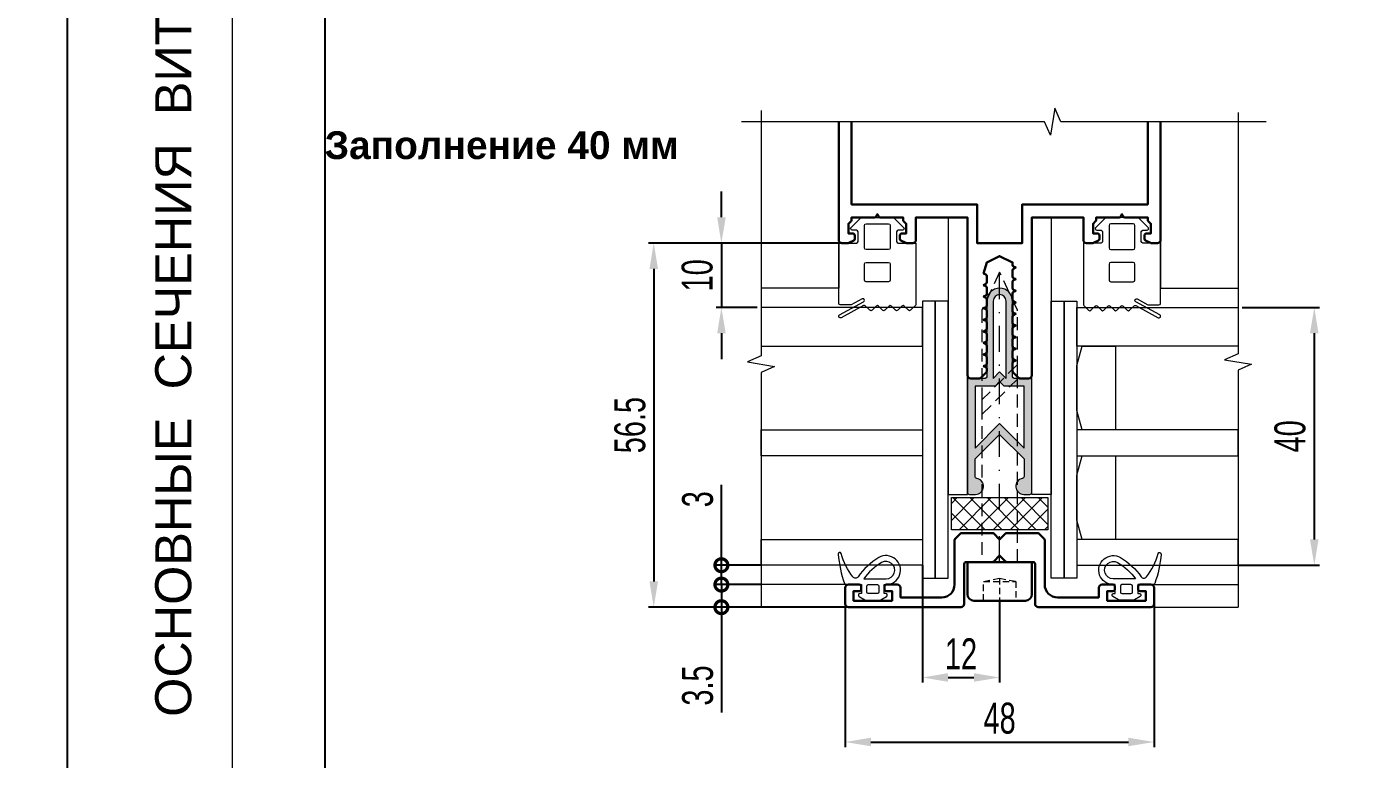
# Model space of a CAD drawing. Extents: x -37 to 8820, y -336 to 478.
# Drawn here: x 7766 to 7894.6, y 140.9 to 212 of the extents above; entities that cross this region are included whole.
import ezdxf
from ezdxf.enums import TextEntityAlignment as Align

# ---------------------------------------------------------------- set-up
doc = ezdxf.new("R2010")
doc.units = 0
doc.header["$LTSCALE"] = 5
doc.linetypes.add('DASHDOT', pattern=[1, 0.5, -0.25, 0, -0.25])
doc.linetypes.add('HIDDEN', pattern=[0.375, 0.25, -0.125])
doc.layers.get('0').update_dxf_attribs({"linetype": 'CONTINUOUS', "lineweight": 30})
doc.layers.get('DEFPOINTS').update_dxf_attribs({"linetype": 'CONTINUOUS'})
for name, color, linetype, lineweight in [('1', 6, 'DASHDOT', 13), ('2', 3, 'HIDDEN', 13), ('3', 1, 'CONTINUOUS', 20), ('Dimentions', 5, 'CONTINUOUS', 15), ('Glass', 5, 'CONTINUOUS', 20), ('Layer1', 5, 'CONTINUOUS', 15), ('Зигзаг', 1, 'CONTINUOUS', 15), ('Конструкции', 252, 'CONTINUOUS', 20), ('Подкладки', 1, 'CONTINUOUS', 20), ('Текстовый', 7, 'CONTINUOUS', 9), ('Уплотнители', 1, 'CONTINUOUS', 20), ('Штриховка', 1, 'CONTINUOUS', 5)]:
    doc.layers.add(name, color=color, linetype=linetype, lineweight=lineweight)
doc.layers.add('Скрытые', color=14, linetype='CONTINUOUS', plot=False)
doc.styles.add('3', font='RUSS.SHX', dxfattribs={"width": 0.7, "height": 3})
doc.styles.add('Каталожный', font='arial.ttf', dxfattribs={"height": 2.5})
doc.styles.add('Фирм', font='arial.ttf', dxfattribs={"height": 3.5})
doc.dimstyles.new('MX1_6', dxfattribs={"dimtxt": 3, "dimasz": 2.5, "dimexe": 0.5, "dimexo": 0, "dimgap": 0.8, "dimtad": 1, "dimlfac": 1.6, "dimdsep": 46, "dimtxsty": '3', "dimcen": 0, "dimclrd": 256, "dimclre": 256, "dimclrt": 256, "dimaunit": 1, "dimadec": 0, "dimazin": 0, "dimtfac": 1, "dimtmove": 0, "dimatfit": 1, "dimfxl": 1, "dimtvp": 1, "dimtolj": 1, "dimtzin": 0, "dimarcsym": 0})

# ---------------------------------------------------------------- blocks, each defined once
blk = doc.blocks.new('*D1119')
at = {"layer": 'DEFPOINTS', "color": 0, "linetype": 'Continuous', "transparency": 16777216}
for p in [(7884.07, 184.72), (7883.68, 159.72), (7891.07, 159.72)]:
    blk.add_point(p, dxfattribs=at)
at = {"layer": 'Dimentions', "linetype": 'Continuous', "lineweight": -2, "transparency": 16777216}
for p, q in [((7884.07, 184.72), (7891.57, 184.72)), ((7891.07, 182.22), (7891.07, 162.22)), ((7883.68, 159.72), (7891.57, 159.72))]:
    blk.add_line(p, q, dxfattribs=at)
at = {"layer": 'Dimentions', "linetype": 'Continuous', "transparency": 16777216}
for points in [[(7890.65, 182.22), (7891.48, 182.22), (7891.07, 184.72)], [(7890.65, 162.22), (7891.48, 162.22), (7891.07, 159.72)]]:
    blk.add_solid(points, dxfattribs=at)
at = {"layer": 'Dimentions', "linetype": 'Continuous', "transparency": 16777216, "insert": (7888.72, 172.22), "char_height": 3, "attachment_point": 5, "rotation": 90, "style": '3'}
blk.add_mtext('\\A1;40', dxfattribs=at)
blk = doc.blocks.new('*D1120')
at = {"layer": 'DEFPOINTS', "color": 0, "linetype": 'Continuous', "transparency": 16777216}
for p in [(7844.9, 190.97), (7833.51, 184.72), (7836.98, 184.72)]:
    blk.add_point(p, dxfattribs=at)
at = {"layer": 'Dimentions', "linetype": 'Continuous', "lineweight": -2, "transparency": 16777216}
for p, q in [((7833.51, 193.47), (7833.51, 195.97)), ((7844.9, 190.97), (7833.01, 190.97)), ((7833.51, 190.97), (7833.51, 184.72)), ((7836.98, 184.72), (7833.01, 184.72)), ((7833.51, 182.22), (7833.51, 179.72))]:
    blk.add_line(p, q, dxfattribs=at)
at = {"layer": 'Dimentions', "linetype": 'Continuous', "transparency": 16777216}
for points in [[(7833.1, 193.47), (7833.93, 193.47), (7833.51, 190.97)], [(7833.1, 182.22), (7833.93, 182.22), (7833.51, 184.72)]]:
    blk.add_solid(points, dxfattribs=at)
at = {"layer": 'Dimentions', "linetype": 'Continuous', "transparency": 16777216, "insert": (7831.17, 187.84), "char_height": 3, "attachment_point": 5, "rotation": 90, "style": '3'}
blk.add_mtext('\\A1;10', dxfattribs=at)
blk = doc.blocks.new('*D1121')
at = {"layer": 'DEFPOINTS', "color": 0, "linetype": 'Continuous', "transparency": 16777216}
for p in [(7837.19, 190.97), (7826.94, 155.65), (7837.37, 155.65)]:
    blk.add_point(p, dxfattribs=at)
at = {"layer": 'Dimentions', "linetype": 'Continuous', "lineweight": -2, "transparency": 16777216}
for p, q in [((7837.19, 190.97), (7826.44, 190.97)), ((7826.94, 188.47), (7826.94, 158.15)), ((7837.37, 155.65), (7826.44, 155.65))]:
    blk.add_line(p, q, dxfattribs=at)
at = {"layer": 'Dimentions', "linetype": 'Continuous', "transparency": 16777216}
for points in [[(7826.53, 188.47), (7827.36, 188.47), (7826.94, 190.97)], [(7826.53, 158.15), (7827.36, 158.15), (7826.94, 155.65)]]:
    blk.add_solid(points, dxfattribs=at)
at = {"layer": 'Dimentions', "linetype": 'Continuous', "transparency": 16777216, "insert": (7824.64, 173.31), "char_height": 3, "attachment_point": 5, "rotation": 90, "style": '3'}
blk.add_mtext('\\A1;56.5', dxfattribs=at)
blk = doc.blocks.new('*D1130')
at = {"layer": 'DEFPOINTS', "color": 0, "linetype": 'Continuous', "transparency": 16777216}
for p in [(7853.02, 159.72), (7860.52, 156.28), (7860.52, 148.83)]:
    blk.add_point(p, dxfattribs=at)
at = {"layer": 'Dimentions', "linetype": 'Continuous', "lineweight": -2, "transparency": 16777216}
for p, q in [((7853.02, 159.72), (7853.02, 148.33)), ((7860.52, 156.28), (7860.52, 148.33)), ((7855.52, 148.83), (7858.02, 148.83))]:
    blk.add_line(p, q, dxfattribs=at)
at = {"layer": 'Dimentions', "linetype": 'Continuous', "transparency": 16777216}
for points in [[(7855.52, 149.25), (7855.52, 148.41), (7853.02, 148.83)], [(7858.02, 149.25), (7858.02, 148.41), (7860.52, 148.83)]]:
    blk.add_solid(points, dxfattribs=at)
at = {"layer": 'Dimentions', "linetype": 'Continuous', "transparency": 16777216, "insert": (7856.77, 151.13), "char_height": 3, "attachment_point": 5, "style": '3'}
blk.add_mtext('\\A1;12', dxfattribs=at)
blk = doc.blocks.new('_DotSmall')
at = {"color": 0, "linetype": 'ByBlock', "const_width": 0.5}
blk.add_lwpolyline([(-0.0625, 0, 1), (0.0625, 0, 1)], format="xyb", close=True, dxfattribs=at)
blk = doc.blocks.new('*D345')
at = {"layer": 'DEFPOINTS', "color": 0, "linetype": 'Continuous', "transparency": 16777216}
for p in [(7837.37, 157.84), (7833.51, 155.65), (7845.84, 155.65)]:
    blk.add_point(p, dxfattribs=at)
at = {"layer": 'Dimentions', "linetype": 'Continuous', "lineweight": -2, "transparency": 16777216}
for p, q in [((7833.51, 157.84), (7833.51, 160.34)), ((7837.37, 157.84), (7833.01, 157.84)), ((7833.51, 157.84), (7833.51, 155.65)), ((7845.84, 155.65), (7833.01, 155.65)), ((7833.51, 155.65), (7833.51, 145.45))]:
    blk.add_line(p, q, dxfattribs=at)
at = {"layer": 'Dimentions', "linetype": 'Continuous', "lineweight": -2, "transparency": 16777216, "xscale": 2.5, "yscale": 2.5, "zscale": 2.5}
for p, rotation in [((7833.51, 157.84), 270), ((7833.51, 155.65), 90)]:
    blk.add_blockref('_DotSmall', p, dxfattribs=dict(at, rotation=rotation))
at = {"layer": 'Dimentions', "linetype": 'Continuous', "transparency": 16777216, "insert": (7831.21, 148.05), "char_height": 3, "attachment_point": 5, "rotation": 90, "style": '3'}
blk.add_mtext('\\A1;3.5', dxfattribs=at)
blk = doc.blocks.new('*D346')
at = {"layer": 'DEFPOINTS', "color": 0, "linetype": 'Continuous', "transparency": 16777216}
for p in [(7845.52, 155.65), (7875.52, 155.97), (7875.52, 142.57)]:
    blk.add_point(p, dxfattribs=at)
at = {"layer": 'Dimentions', "linetype": 'Continuous', "lineweight": -2, "transparency": 16777216}
for p, q in [((7845.52, 155.65), (7845.52, 142.07)), ((7875.52, 155.97), (7875.52, 142.07)), ((7848.02, 142.57), (7873.02, 142.57))]:
    blk.add_line(p, q, dxfattribs=at)
at = {"layer": 'Dimentions', "linetype": 'Continuous', "transparency": 16777216}
for points in [[(7848.02, 142.99), (7848.02, 142.16), (7845.52, 142.57)], [(7873.02, 142.99), (7873.02, 142.16), (7875.52, 142.57)]]:
    blk.add_solid(points, dxfattribs=at)
at = {"layer": 'Dimentions', "linetype": 'Continuous', "transparency": 16777216, "insert": (7860.52, 144.87), "char_height": 3, "attachment_point": 5, "style": '3'}
blk.add_mtext('\\A1;48', dxfattribs=at)
blk = doc.blocks.new('*D347')
at = {"layer": 'DEFPOINTS', "color": 0, "linetype": 'Continuous', "transparency": 16777216}
for p in [(7837.37, 159.72), (7833.51, 157.84), (7837.37, 157.84)]:
    blk.add_point(p, dxfattribs=at)
at = {"layer": 'Dimentions', "linetype": 'Continuous', "lineweight": -2, "transparency": 16777216}
for p, q in [((7833.51, 159.72), (7833.51, 167.52)), ((7837.37, 159.72), (7833.01, 159.72)), ((7833.51, 157.84), (7833.51, 159.72)), ((7837.37, 157.84), (7833.01, 157.84)), ((7833.51, 157.84), (7833.51, 155.34))]:
    blk.add_line(p, q, dxfattribs=at)
at = {"layer": 'Dimentions', "linetype": 'Continuous', "lineweight": -2, "transparency": 16777216, "xscale": 2.5, "yscale": 2.5, "zscale": 2.5}
for p, rotation in [((7833.51, 159.72), 270), ((7833.51, 157.84), 90)]:
    blk.add_blockref('_DotSmall', p, dxfattribs=dict(at, rotation=rotation))
at = {"layer": 'Dimentions', "linetype": 'Continuous', "transparency": 16777216, "insert": (7831.21, 166.12), "char_height": 3, "attachment_point": 5, "rotation": 90, "style": '3'}
blk.add_mtext('\\A1;3', dxfattribs=at)

msp = doc.modelspace()

# ---------------------------------------------------------------- hatches: boundary and pattern name
at = {"layer": 'Layer1', "linetype": 'Continuous'}
h = msp.add_hatch(dxfattribs=at)
h.set_pattern_fill('NET', color=256, scale=9.375, angle=45, style=0)
h.set_pattern_definition([(45, (8885.3644, 28.5166), (-0.8286408, 0.8286408), []), (135, (8885.3644, 28.5166), (-0.8286408, -0.8286408), [])])
h.paths.add_polyline_path([(7855.8367, 166.2776), (7865.2117, 166.2776), (7865.2117, 163.1526), (7855.8367, 163.1526)])
at = {"layer": 'Штриховка'}
h = msp.add_hatch(color=256, dxfattribs=at)
h.dxf.hatch_style = 1
edge = h.paths.add_edge_path(flags=16)
edge.add_line((7860.5242, 178.4651), (7861.1492, 177.8401))
edge.add_line((7861.1492, 177.8401), (7861.1492, 185.3401))
edge.add_arc((7860.5242, 185.3401), 0.625, 0, 180)
edge.add_line((7859.8992, 185.3401), (7859.8992, 177.8401))
edge.add_line((7859.8992, 177.8401), (7860.5242, 178.4651))
h.paths.add_polyline_path([(7860.9635, 177.0901), (7860.5242, 177.5294), (7860.0848, 177.0901), (7858.1492, 177.0901), (7858.1492, 171.0882), (7860.5242, 173.4632), (7862.8992, 171.0882), (7862.8992, 177.0901)], flags=16)
edge = h.paths.add_edge_path()
edge.add_line((7863.4617, 177.8401), (7861.9304, 177.8401))
edge.add_arc((7861.9304, 177.9963), 0.1562, 180, 270, ccw=False)
edge.add_line((7861.7742, 177.9963), (7861.7742, 182.0901))
edge.add_arc((7861.6804, 182.2151), 0.1562, 306.869898, 413.130102)
edge.add_line((7861.7742, 182.3401), (7861.7742, 185.3401))
edge.add_arc((7860.5242, 185.3401), 1.25, 0, 180)
edge.add_line((7859.2742, 185.3401), (7859.2742, 182.3401))
edge.add_arc((7859.3679, 182.2151), 0.1562, 126.869898, 233.130102)
edge.add_line((7859.2742, 182.0901), (7859.2742, 177.9963))
edge.add_arc((7859.1179, 177.9963), 0.1562, -90, 0, ccw=False)
edge.add_line((7859.1179, 177.8401), (7857.5867, 177.8401))
edge.add_arc((7857.5867, 177.6526), 0.1875, 90, 180)
edge.add_line((7857.3992, 177.6526), (7857.3992, 166.7776))
edge.add_arc((7857.5867, 166.7776), 0.1875, 180, 270)
edge.add_line((7857.5867, 166.5901), (7858.1804, 166.5901))
edge.add_arc((7858.1804, 167.3713), 0.7812, 270, 440.718201)
edge.add_arc((7858.3367, 168.3274), 0.1875, 180, 260.718201, ccw=False)
edge.add_line((7858.1492, 168.3274), (7858.1492, 170.0276))
edge.add_line((7858.1492, 170.0276), (7860.5242, 172.4026))
edge.add_line((7860.5242, 172.4026), (7862.8992, 170.0276))
edge.add_line((7862.8992, 170.0276), (7862.8992, 168.3274))
edge.add_arc((7862.7117, 168.3274), 0.1875, -80.718201, 0, ccw=False)
edge.add_arc((7862.8679, 167.3713), 0.7812, 99.281799, 270)
edge.add_line((7862.8679, 166.5901), (7863.4617, 166.5901))
edge.add_arc((7863.4617, 166.7776), 0.1875, 270, 360)
edge.add_line((7863.6492, 166.7776), (7863.6492, 177.6526))
edge.add_arc((7863.4617, 177.6526), 0.1875, 360, 450)

# ---------------------------------------------------------------- linework, layer by layer
msp.add_lwpolyline([(7844.8992, 202.7289), (7844.8992, 191.2776, 0.41421356), (7845.2117, 190.9651), (7845.7924, 190.9651, 0.11643382), (7845.8762, 190.9849), (7846.358, 191.2258, 0.28407904), (7846.4617, 191.3935), (7846.4617, 191.7151, 0.41421356), (7846.2742, 191.9026), (7845.8367, 191.9026), (7845.8367, 192.8401), (7846.0942, 193.0977, 0.19891237), (7846.1492, 193.2303), (7846.1492, 193.4651), (7848.377, 193.4651, 0.28407904), (7848.5447, 193.5687), (7848.6492, 193.7776), (7848.7536, 193.5687, 0.28407904), (7848.9213, 193.4651), (7851.1492, 193.4651), (7851.1492, 193.2303, 0.19891237), (7851.2041, 193.0977), (7851.4617, 192.8401), (7851.4617, 191.9026), (7851.0242, 191.9026, 0.41421356), (7850.8367, 191.7151), (7850.8367, 191.3935, 0.28407904), (7850.9403, 191.2258), (7851.4221, 190.9849, 0.11643382), (7851.5059, 190.9651), (7852.0867, 190.9651, 0.41421356), (7852.3992, 191.2776), (7852.3992, 193.4651), (7857.3992, 193.4651), (7857.3992, 178.1526, 0.41421356), (7857.7117, 177.8401), (7858.5715, 177.8401, 0.19891237), (7858.7041, 177.895), (7859.2192, 178.4102, 0.19891237), (7859.2742, 178.5428), (7859.2742, 178.7555, 0.28407904), (7859.1705, 178.9232), (7858.9617, 179.0276), (7859.1705, 179.132, 0.28407904), (7859.2742, 179.2997), (7859.2742, 179.8805, 0.28407904), (7859.1705, 180.0482), (7858.9617, 180.1526), (7859.1705, 180.257, 0.28407904), (7859.2742, 180.4247), (7859.2742, 181.0055, 0.28407904), (7859.1705, 181.1732), (7858.9617, 181.2776), (7859.1705, 181.382, 0.28407904), (7859.2742, 181.5497), (7859.2742, 182.1305, 0.28407904), (7859.1705, 182.2982), (7858.9617, 182.4026), (7859.1705, 182.507, 0.28407904), (7859.2742, 182.6747), (7859.2742, 183.2555, 0.28407904), (7859.1705, 183.4232), (7858.9617, 183.5276), (7859.1705, 183.632, 0.28407904), (7859.2742, 183.7997), (7859.2742, 184.3805, 0.28407904), (7859.1705, 184.5482), (7858.9617, 184.6526), (7859.1705, 184.757, 0.28407904), (7859.2742, 184.9247), (7859.2742, 185.5055, 0.28407904), (7859.1705, 185.6732), (7858.9617, 185.7776), (7859.1705, 185.882, 0.28407904), (7859.2742, 186.0497), (7859.2742, 186.6305, 0.28407904), (7859.1705, 186.7982), (7858.9617, 186.9026), (7859.1705, 187.007, 0.28407904), (7859.2742, 187.1747), (7859.2742, 187.7555, 0.28407904), (7859.1705, 187.9232), (7858.9617, 188.0276), (7859.2742, 189.0901), (7860.5242, 189.7151), (7861.7742, 189.0901), (7861.7742, 188.8622, 0.28407904), (7861.8778, 188.6945), (7862.0867, 188.5901), (7861.8778, 188.4857, 0.28407904), (7861.7742, 188.318), (7861.7742, 187.7372, 0.28407904), (7861.8778, 187.5695), (7862.0867, 187.4651), (7861.8778, 187.3607, 0.28407904), (7861.7742, 187.193), (7861.7742, 186.6122, 0.28407904), (7861.8778, 186.4445), (7862.0867, 186.3401), (7861.8778, 186.2357, 0.28407904), (7861.7742, 186.068), (7861.7742, 185.4872, 0.28407904), (7861.8778, 185.3195), (7862.0867, 185.2151), (7861.8778, 185.1107, 0.28407904), (7861.7742, 184.943), (7861.7742, 184.3622, 0.28407904), (7861.8778, 184.1945), (7862.0867, 184.0901), (7861.8778, 183.9857, 0.28407904), (7861.7742, 183.818), (7861.7742, 183.2372, 0.28407904), (7861.8778, 183.0695), (7862.0867, 182.9651), (7861.8778, 182.8607, 0.28407904), (7861.7742, 182.693), (7861.7742, 182.1122, 0.28407904), (7861.8778, 181.9445), (7862.0867, 181.8401), (7861.8778, 181.7357, 0.28407904), (7861.7742, 181.568), (7861.7742, 180.9872, 0.28407904), (7861.8778, 180.8195), (7862.0867, 180.7151), (7861.8778, 180.6107, 0.28407904), (7861.7742, 180.443), (7861.7742, 179.8622, 0.28407904), (7861.8778, 179.6945), (7862.0867, 179.5901), (7861.8778, 179.4857, 0.28407904), (7861.7742, 179.318), (7861.7742, 178.5428, 0.19891237), (7861.8291, 178.4102), (7862.3442, 177.895, 0.19891237), (7862.4768, 177.8401), (7863.3367, 177.8401, 0.41421356), (7863.6492, 178.1526), (7863.6492, 193.4651), (7868.6492, 193.4651), (7868.6492, 191.2776, 0.41421356), (7868.9617, 190.9651), (7869.5424, 190.9651, 0.11643382), (7869.6262, 190.9849), (7870.108, 191.2258, 0.28407904), (7870.2117, 191.3935), (7870.2117, 191.7151, 0.41421356), (7870.0242, 191.9026), (7869.5867, 191.9026), (7869.5867, 192.8401), (7869.8442, 193.0977, 0.19891237), (7869.8992, 193.2303), (7869.8992, 193.4651), (7872.127, 193.4651, 0.28407904), (7872.2947, 193.5687), (7872.3992, 193.7776), (7872.5036, 193.5687, 0.28407904), (7872.6713, 193.4651), (7874.8992, 193.4651), (7874.8992, 193.2303, 0.19891237), (7874.9541, 193.0977), (7875.2117, 192.8401), (7875.2117, 191.9026), (7874.7742, 191.9026, 0.41421356), (7874.5867, 191.7151), (7874.5867, 191.3935, 0.28407904), (7874.6903, 191.2258), (7875.1721, 190.9849, 0.11643382), (7875.2559, 190.9651), (7875.8367, 190.9651, 0.41421356), (7876.1492, 191.2776), (7876.1492, 202.7289)], format="xyb")
msp.add_lwpolyline([(7846.1492, 202.7289), (7846.1492, 194.7151), (7858.3367, 194.7151), (7858.3367, 190.9651), (7862.7117, 190.9651), (7862.7117, 194.7151), (7874.8992, 194.7151), (7874.8992, 202.7289)])
msp.add_lwpolyline([(7875.5242, 155.9651), (7875.5242, 157.5276, 0.41421356), (7875.2117, 157.8401), (7874.1492, 157.8401, 0.41421356), (7873.9617, 157.6526), (7873.9617, 157.4026, 0.41421356), (7874.1492, 157.2151), (7874.7117, 157.2151), (7874.7117, 156.2776), (7870.9617, 156.2776), (7870.9617, 157.2151), (7871.5242, 157.2151, 0.41421356), (7871.7117, 157.4026), (7871.7117, 157.6526, 0.41421356), (7871.5242, 157.8401), (7870.4617, 157.8401, 0.41421356), (7870.1492, 157.5276), (7870.1492, 156.5901), (7866.1492, 156.5901, -0.41421356), (7864.8992, 157.8401), (7864.8992, 162.1374, 0.19891237), (7864.8442, 162.27), (7864.3291, 162.7852, 0.19891237), (7864.1965, 162.8401), (7861.2268, 162.8401, 0.19891237), (7861.0942, 162.7852), (7860.5242, 162.2151), (7859.9541, 162.7852, 0.19891237), (7859.8215, 162.8401), (7856.8518, 162.8401, 0.19891237), (7856.7192, 162.7852), (7856.2041, 162.27, 0.19891237), (7856.1492, 162.1374), (7856.1492, 157.8401, -0.41421356), (7854.8992, 156.5901), (7850.8992, 156.5901), (7850.8992, 157.5276, 0.41421356), (7850.5867, 157.8401), (7849.5242, 157.8401, 0.41421356), (7849.3367, 157.6526), (7849.3367, 157.4026, 0.41421356), (7849.5242, 157.2151), (7850.0867, 157.2151), (7850.0867, 156.2776), (7846.3367, 156.2776), (7846.3367, 157.2151), (7846.8992, 157.2151, 0.41421356), (7847.0867, 157.4026), (7847.0867, 157.6526, 0.41421356), (7846.8992, 157.8401), (7845.8367, 157.8401, 0.41421356), (7845.5242, 157.5276), (7845.5242, 155.9651, 0.41421356), (7845.8367, 155.6526), (7856.7742, 155.6526, 0.41421356), (7857.0867, 155.9651), (7857.0867, 159.8401, -0.41421356), (7857.2742, 160.0276), (7859.8215, 160.0276, 0.19891237), (7859.9541, 160.0825), (7860.5242, 160.6526), (7861.0942, 160.0825, 0.19891237), (7861.2268, 160.0276), (7863.7742, 160.0276, -0.41421356), (7863.9617, 159.8401), (7863.9617, 155.9651, 0.41421356), (7864.2742, 155.6526), (7875.2117, 155.6526, 0.41421356)], format="xyb", close=True)
at = {"ltscale": 5}
msp.add_lwpolyline([(7857.3992, 156.9026), (7857.3992, 160.0276), (7863.6492, 160.0276), (7863.6492, 156.9026, -0.41421356), (7863.0242, 156.2776), (7858.0242, 156.2776, -0.41421356)], format="xyb", close=True, dxfattribs=at)
at = {"layer": '1'}
msp.add_line((7860.5242, 160.0276), (7860.5242, 188.1526), dxfattribs=at)
at = {"layer": '2', "linetype": 'HIDDEN', "ltscale": 0.5}
msp.add_line((7860.5242, 158.4651), (7860.5242, 156.2776), dxfattribs=at)
at = {"layer": '2'}
for points in [[(7862.2429, 160.0276), (7862.2429, 184.4667), (7860.5242, 188.1526), (7858.8054, 184.4667), (7858.8054, 160.0276)], [(7858.8054, 174.3309), (7862.2429, 177.7684), (7862.2429, 179.2006), (7858.8054, 175.7631)]]:
    msp.add_lwpolyline(points, close=True, dxfattribs=at)
at = {"layer": '2', "linetype": 'HIDDEN', "ltscale": 0.5}
for points in [[(7858.9617, 158.1526), (7860.5242, 158.4651), (7862.0867, 158.1526)], [(7858.9617, 156.2776), (7858.9617, 158.1526), (7862.0867, 158.1526), (7862.0867, 156.2776)]]:
    msp.add_lwpolyline(points, dxfattribs=at)
at = {"layer": '3'}
for points in [[(7863.4617, 177.8401), (7861.9304, 177.8401, -0.41421356), (7861.7742, 177.9963), (7861.7742, 182.0901, 0.5), (7861.7742, 182.3401), (7861.7742, 185.3401, 1), (7859.2742, 185.3401), (7859.2742, 182.3401, 0.5), (7859.2742, 182.0901), (7859.2742, 177.9963, -0.41421356), (7859.1179, 177.8401), (7857.5867, 177.8401, 0.41421356), (7857.3992, 177.6526), (7857.3992, 166.7776, 0.41421356), (7857.5867, 166.5901), (7858.1804, 166.5901, 0.92211283), (7858.3064, 168.1424, -0.36752318), (7858.1492, 168.3274), (7858.1492, 170.0276), (7860.5242, 172.4026), (7862.8992, 170.0276), (7862.8992, 168.3274, -0.36752318), (7862.7419, 168.1424, 0.92211283), (7862.8679, 166.5901), (7863.4617, 166.5901, 0.41421356), (7863.6492, 166.7776), (7863.6492, 177.6526, 0.41421356)], [(7860.5242, 178.4651), (7861.1492, 177.8401), (7861.1492, 185.3401, 1), (7859.8992, 185.3401), (7859.8992, 177.8401), (7860.5242, 178.4651)], [(7844.8374, 160.7934, 0.05851436), (7845.4618, 157.9453, 0.31980229), (7845.6095, 157.8401), (7847.1179, 157.8401), (7847.1179, 156.9651), (7846.9617, 156.9651, 0.76732699), (7846.8835, 156.6735), (7847.4248, 156.361, 0.1316525), (7847.5029, 156.3401), (7848.9204, 156.3401, 0.1316525), (7848.9985, 156.361), (7849.5398, 156.6735, 0.76732699), (7849.4617, 156.9651), (7849.3054, 156.9651), (7849.3054, 157.8401), (7849.4929, 157.8401, 1.30631166), (7848.7842, 160.461, 0.11066769), (7846.7818, 158.6007, -0.50520679), (7846.2789, 158.5839, -0.10240974), (7845.1439, 160.8491, 0.92234521)], [(7876.2109, 160.7934, -0.05851436), (7875.5865, 157.9453, -0.31980229), (7875.4388, 157.8401), (7873.9304, 157.8401), (7873.9304, 156.9651), (7874.0867, 156.9651, -0.76732699), (7874.1648, 156.6735), (7873.6235, 156.361, -0.1316525), (7873.5454, 156.3401), (7872.1279, 156.3401, -0.1316525), (7872.0498, 156.361), (7871.5085, 156.6735, -0.76732699), (7871.5867, 156.9651), (7871.7429, 156.9651), (7871.7429, 157.8401), (7871.5554, 157.8401, -1.30631166), (7872.2641, 160.461, -0.11066769), (7874.2665, 158.6007, 0.50520679), (7874.7694, 158.5839, 0.10240974), (7875.9044, 160.8491, -0.92234521)], [(7849.4929, 158.4026, 1.30631166), (7849.0677, 159.9751, 0.10411857), (7847.3304, 158.4026)], [(7871.5554, 158.4026, -1.30631166), (7871.9806, 159.9751, -0.10411857), (7873.7179, 158.4026)], [(7847.7742, 157.8401), (7848.6492, 157.8401, -0.41421356), (7848.8054, 157.6838), (7848.8054, 157.1213, -0.41421356), (7848.6492, 156.9651), (7847.7742, 156.9651, -0.41421356), (7847.6179, 157.1213), (7847.6179, 157.6838, -0.41421356)], [(7873.2742, 157.8401), (7872.3992, 157.8401, 0.41421356), (7872.2429, 157.6838), (7872.2429, 157.1213, 0.41421356), (7872.3992, 156.9651), (7873.2742, 156.9651, 0.41421356), (7873.4304, 157.1213), (7873.4304, 157.6838, 0.41421356)]]:
    msp.add_lwpolyline(points, format="xyb", close=True, dxfattribs=at)
msp.add_lwpolyline([(7860.9635, 177.0901), (7860.5242, 177.5294), (7860.0848, 177.0901), (7858.1492, 177.0901), (7858.1492, 171.0882), (7860.5242, 173.4632), (7862.8992, 171.0882), (7862.8992, 177.0901)], close=True, dxfattribs=at)
at = {"layer": 'Dimentions', "linetype": 'Continuous'}
msp.add_line((7786, 297), (7786, 0), dxfattribs=at)
at = {"layer": 'Glass'}
for points in [[(7837.3688, 180.9651), (7853.0242, 180.9651), (7853.0242, 184.7151), (7837.3688, 184.7151)], [(7883.6795, 180.9651), (7868.0242, 180.9651), (7868.0242, 184.7151), (7883.6795, 184.7151)], [(7868.5266, 180.9651), (7871.7742, 180.9651), (7871.7742, 172.8401), (7868.5266, 172.8401), (7868.0242, 174.7151), (7868.0242, 179.0901)], [(7837.3688, 172.8401), (7853.0242, 172.8401), (7853.0242, 170.3401), (7837.3688, 170.3401)], [(7883.6795, 172.8401), (7868.0242, 172.8401), (7868.0242, 170.3401), (7883.6795, 170.3401)], [(7868.5266, 170.3401), (7871.7742, 170.3401), (7871.7742, 162.2151), (7868.5266, 162.2151), (7868.0242, 164.0901), (7868.0242, 168.4651)], [(7837.3688, 162.2151), (7853.0241, 162.2151), (7853.0241, 159.7151), (7837.3688, 159.7151)], [(7883.6795, 162.2151), (7868.0242, 162.2151), (7868.0242, 159.7151), (7883.6795, 159.7151)]]:
    msp.add_lwpolyline(points, close=True, dxfattribs=at)
at = {"layer": 'Layer1', "linetype": 'Continuous'}
msp.add_lwpolyline([(7855.8367, 166.2776), (7865.2117, 166.2776), (7865.2117, 163.1526), (7855.8367, 163.1526)], close=True, dxfattribs=at)
at = {"layer": 'Зигзаг'}
for points in [[(7886.4079, 202.7289), (7866.4668, 202.7289), (7865.8859, 204.0468), (7865.4503, 201.4341), (7864.8678, 202.7289), (7835.4684, 202.7289)], [(7837.3689, 203.8343), (7837.3689, 180.0202), (7836.051, 179.4394), (7838.6637, 179.0037), (7837.3689, 178.4212), (7837.3689, 155.6526)], [(7883.6794, 203.6273), (7883.6794, 180.2273), (7882.3615, 179.6464), (7884.9742, 179.2108), (7883.6794, 178.6283), (7883.6794, 155.6526)]]:
    msp.add_lwpolyline(points, dxfattribs=at)
at = {"layer": 'Конструкции'}
for p, q in [((7845.8367, 157.8401), (7837.3689, 157.8401)), ((7875.2117, 157.8401), (7883.6794, 157.8401)), ((7845.5242, 155.6526), (7837.3689, 155.6526)), ((7875.5242, 155.6526), (7883.6794, 155.6526))]:
    msp.add_line(p, q, dxfattribs=at)
for points in [[(7844.8992, 202.7289), (7844.8992, 186.5901), (7837.3689, 186.5901)], [(7876.1492, 202.7289), (7876.1492, 186.5901), (7883.6794, 186.5901)]]:
    msp.add_lwpolyline(points, dxfattribs=at)
at = {"layer": 'Подкладки'}
for points in [[(7857.3992, 193.4709), (7855.5242, 193.4709), (7855.5242, 166.5959), (7857.3992, 166.5959)], [(7863.6492, 193.4709), (7865.5242, 193.4709), (7865.5242, 166.5959), (7863.6492, 166.5959)], [(7853.0242, 158.4651), (7854.2742, 158.4651), (7854.2742, 185.3401), (7853.0242, 185.3401)], [(7854.2742, 158.4651), (7855.5242, 158.4651), (7855.5242, 185.3401), (7854.2742, 185.3401)], [(7866.7742, 158.4651), (7865.5242, 158.4651), (7865.5242, 185.3401), (7866.7742, 185.3401)], [(7868.0242, 158.4651), (7866.7742, 158.4651), (7866.7742, 185.3401), (7868.0242, 185.3401)]]:
    msp.add_lwpolyline(points, close=True, dxfattribs=at)
at = {"layer": 'Скрытые', "linetype": 'Continuous'}
for points in [[(7560, 297), (7770, 297), (7770, 0), (7560, 0)], [(7980, 297), (7770, 297), (7770, 0), (7980, 0)], [(7960, 10), (7960, 287), (7795, 287), (7795, 10)]]:
    msp.add_lwpolyline(points, close=True, dxfattribs=at)
at = {"layer": 'Уплотнители'}
for points in [[(7847.1684, 185.5509), (7846.1233, 184.984, -0.12491271), (7846.0488, 184.9651), (7845.0554, 184.9651, -0.41421356), (7844.8992, 185.1213), (7844.8992, 190.9651), (7846.6179, 190.9651, 0.41421356), (7846.7742, 191.1213), (7846.7742, 192.0588, 0.41421356), (7846.6179, 192.2151), (7846.2117, 192.2151, -0.66858666), (7846.1013, 192.4819), (7847.0409, 193.4194, -0.19861919), (7847.1513, 193.4651), (7850.147, 193.4651, -0.19861919), (7850.2574, 193.4194), (7851.197, 192.4819, -0.66858666), (7851.0867, 192.2151), (7850.6804, 192.2151, 0.41421356), (7850.5242, 192.0588), (7850.5242, 191.1213, 0.41421356), (7850.6804, 190.9651), (7852.3992, 190.9651), (7852.3992, 185.0298, -0.19891237), (7852.3534, 184.9193), (7851.8846, 184.4506, -0.41421356), (7851.6637, 184.4506), (7851.2596, 184.8546, 0.41421356), (7851.0387, 184.8546), (7850.6346, 184.4506, -0.41421356), (7850.4137, 184.4506), (7850.0096, 184.8546, 0.41421356), (7849.7887, 184.8546), (7849.3846, 184.4506, -0.41421356), (7849.1637, 184.4506), (7848.7596, 184.8546, 0.41421356), (7848.5387, 184.8546), (7848.1346, 184.4506, -0.41421356), (7847.9137, 184.4506), (7847.4816, 184.8826, 0.33207606), (7847.2966, 184.9095), (7845.1299, 183.734, -1), (7844.9809, 184.0087), (7847.3174, 185.2763, 1)], [(7847.5554, 192.8401), (7849.7429, 192.8401, -0.41421356), (7849.8992, 192.6838), (7849.8992, 190.4963, -0.41421356), (7849.7429, 190.3401), (7847.5554, 190.3401, -0.41421356), (7847.3992, 190.4963), (7847.3992, 192.6838, -0.41421356)], [(7873.8799, 185.5509), (7874.925, 184.984, 0.12491271), (7874.9995, 184.9651), (7875.9929, 184.9651, 0.41421356), (7876.1492, 185.1213), (7876.1492, 190.9651), (7874.4304, 190.9651, -0.41421356), (7874.2742, 191.1213), (7874.2742, 192.0588, -0.41421356), (7874.4304, 192.2151), (7874.8367, 192.2151, 0.66858666), (7874.947, 192.4819), (7874.0074, 193.4194, 0.19861919), (7873.897, 193.4651), (7870.9013, 193.4651, 0.19861919), (7870.7909, 193.4194), (7869.8513, 192.4819, 0.66858666), (7869.9617, 192.2151), (7870.3679, 192.2151, -0.41421356), (7870.5242, 192.0588), (7870.5242, 191.1213, -0.41421356), (7870.3679, 190.9651), (7868.6492, 190.9651), (7868.6492, 185.0298, 0.19891237), (7868.6949, 184.9193), (7869.1637, 184.4506, 0.41421356), (7869.3846, 184.4506), (7869.7887, 184.8546, -0.41421356), (7870.0096, 184.8546), (7870.4137, 184.4506, 0.41421356), (7870.6346, 184.4506), (7871.0387, 184.8546, -0.41421356), (7871.2596, 184.8546), (7871.6637, 184.4506, 0.41421356), (7871.8846, 184.4506), (7872.2887, 184.8546, -0.41421356), (7872.5096, 184.8546), (7872.9137, 184.4506, 0.41421356), (7873.1346, 184.4506), (7873.5667, 184.8826, -0.33207606), (7873.7517, 184.9095), (7875.9184, 183.734, 1), (7876.0674, 184.0087), (7873.7309, 185.2763, -1)], [(7873.4929, 192.8401), (7871.3054, 192.8401, 0.41421356), (7871.1492, 192.6838), (7871.1492, 190.4963, 0.41421356), (7871.3054, 190.3401), (7873.4929, 190.3401, 0.41421356), (7873.6492, 190.4963), (7873.6492, 192.6838, 0.41421356)], [(7847.5554, 189.0901), (7849.7429, 189.0901, -0.41421356), (7849.8992, 188.9338), (7849.8992, 187.3713, -0.41421356), (7849.7429, 187.2151), (7847.5554, 187.2151, -0.41421356), (7847.3992, 187.3713), (7847.3992, 188.9338, -0.41421356)], [(7873.4929, 189.0901), (7871.3054, 189.0901, 0.41421356), (7871.1492, 188.9338), (7871.1492, 187.3713, 0.41421356), (7871.3054, 187.2151), (7873.4929, 187.2151, 0.41421356), (7873.6492, 187.3713), (7873.6492, 188.9338, 0.41421356)]]:
    msp.add_lwpolyline(points, format="xyb", close=True, dxfattribs=at)

# ---------------------------------------------------------------- texts
at = {"layer": 'Текстовый', "style": 'Фирм'}
msp.add_text('ОСНОВНЫЕ  СЕЧЕНИЯ  ВИТРАЖА', height=3.5, rotation=90, dxfattribs=at).set_placement((7782.0431, 186.2205), align=Align.CENTER)
at = {"layer": 'Текстовый', "linetype": 'Continuous', "insert": (7795, 201.8181), "char_height": 2.7, "width": 42.664921, "attachment_point": 1, "style": 'Каталожный'}
msp.add_mtext('\\pxql;{\\fArial|b1|i0|c204|p34;Заполнение 40 мм}', dxfattribs=at)

# ---------------------------------------------------------------- dimensions: what is measured, and where the dimension line sits
at = {"layer": 'Dimentions', "linetype": 'Continuous'}
for base, p1, p2, picture, middle in [((7833.5143, 184.718), (7844.8992, 190.9651), (7836.979, 184.718), '*D1120', (7831.1715, 187.8415)), ((7826.9443, 155.6526), (7837.1882, 190.968), (7837.3689, 155.6526), '*D1121', (7824.6443, 173.3103)), ((7891.067, 159.7151), (7884.0693, 184.7151), (7883.6795, 159.7151), '*D1119', (7888.7241, 172.2151))]:
    dim = msp.add_linear_dim(base=base, p1=p1, p2=p2, angle=90, dimstyle='MX1_6', dxfattribs=at)
    dim.commit()
    dim.dimension.update_dxf_attribs({"geometry": picture, "text_midpoint": middle})
dim = msp.add_linear_dim(base=(7833.5143, 157.8401), p1=(7837.3689, 159.7151), p2=(7837.3689, 157.8401), angle=90, dimstyle='MX1_6', override={"dimdec": 1, "dimblk1": 'DotSmall', "dimblk2": 'DotSmall', "dimsah": 1}, dxfattribs=at)
dim.commit()
dim.dimension.update_dxf_attribs({"geometry": '*D347', "text_midpoint": (7833.5143, 166.1151), "dimtype": 160})
dim = msp.add_linear_dim(base=(7833.5143, 155.6526), p1=(7837.3689, 157.8401), p2=(7845.8367, 155.6526), angle=90, dimstyle='MX1_6', override={"dimdec": 1, "dimblk1": 'DotSmall', "dimblk2": 'DotSmall', "dimsah": 1}, dxfattribs=at)
dim.commit()
dim.dimension.update_dxf_attribs({"geometry": '*D345', "text_midpoint": (7831.2143, 148.0526)})
for base, p1, p2, picture, middle in [((7860.5242, 148.83), (7853.0241, 159.7151), (7860.5242, 156.2776), '*D1130', (7856.7741, 151.13)), ((7875.5242, 142.5734), (7845.5242, 155.6526), (7875.5242, 155.9651), '*D346', (7860.5242, 144.8734))]:
    dim = msp.add_linear_dim(base=base, p1=p1, p2=p2, dimstyle='MX1_6', dxfattribs=at)
    dim.commit()
    dim.dimension.update_dxf_attribs({"geometry": picture, "text_midpoint": middle})

doc.saveas('drawing.dxf')
